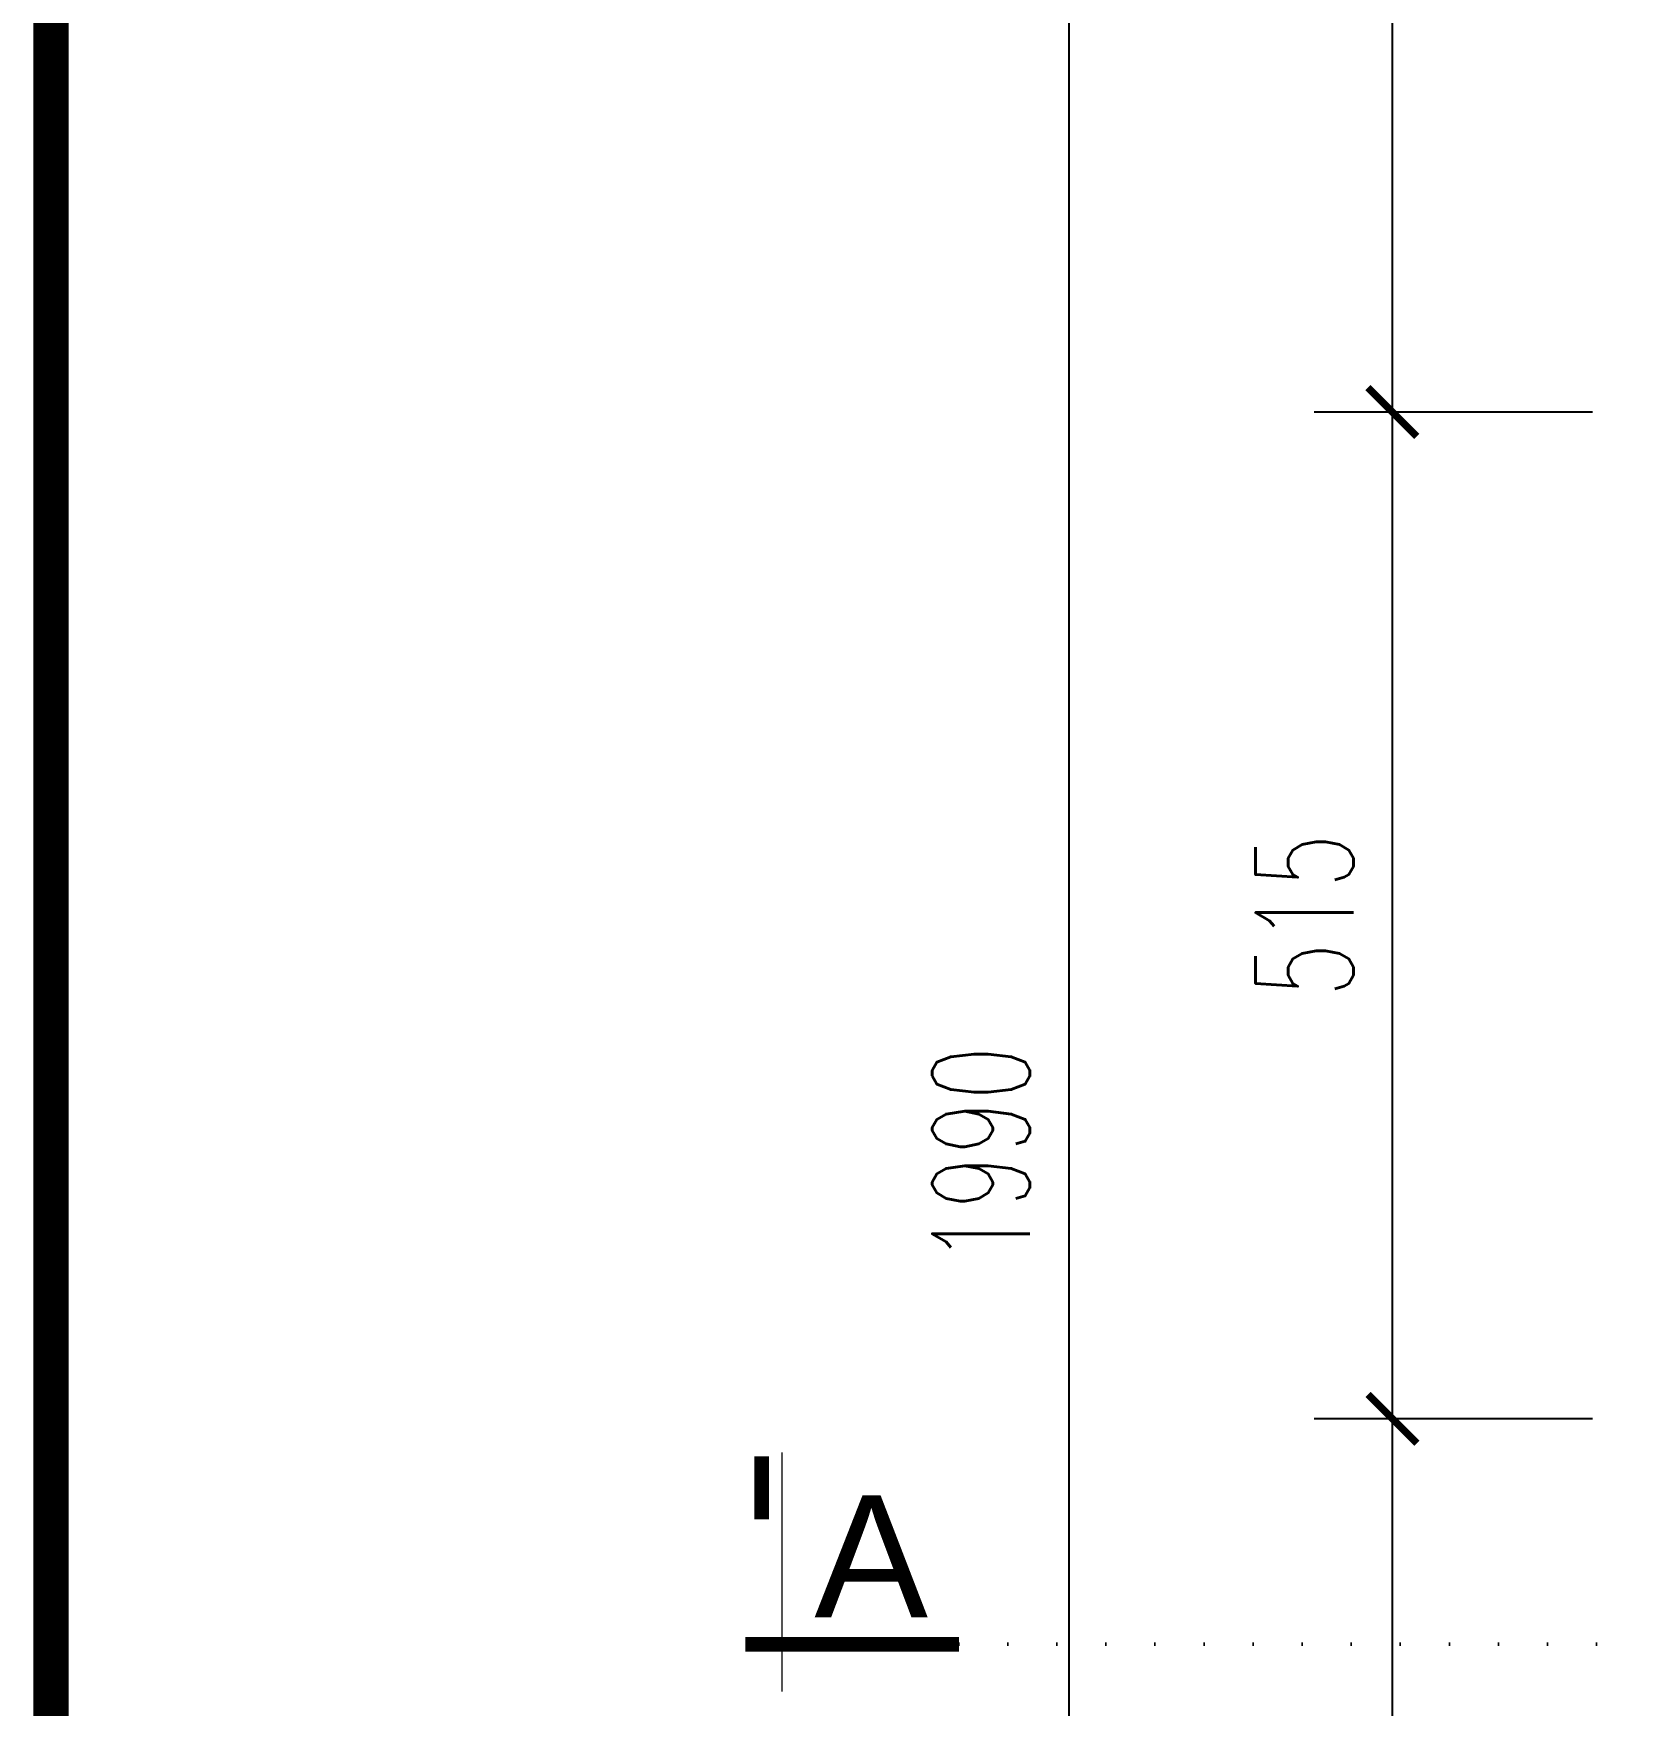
# Model space of a CAD drawing. Header units: millimetres. Extents: x -229618 to 2906, y -178063 to 96806.
# Drawn here: x -115653 to -114841, y -54783 to -53927 of the extents above; entities that cross this region are included whole.
import ezdxf
from ezdxf.enums import TextEntityAlignment as Align

# ---------------------------------------------------------------- set-up
doc = ezdxf.new("R2010")
doc.units = ezdxf.units.MM
doc.header["$LTSCALE"] = 200
doc.header["$MEASUREMENT"] = 0
doc.header["$PDMODE"] = 3
doc.header["$PDSIZE"] = 50
doc.linetypes.add('DOT2', pattern=[0.125, 0, -0.125])
doc.linetypes.add('HIDDEN2', pattern=[0.1875, 0.125, -0.0625])
doc.layers.get('0').update_dxf_attribs({"color": 95, "linetype": 'CONTINUOUS'})
doc.layers.get('DEFPOINTS').update_dxf_attribs({"linetype": 'CONTINUOUS'})
for name, color, linetype in [('CUA', 145, 'CONTINUOUS'), ('DIM', 251, 'CONTINUOUS'), ('KHUNGTEN', 7, 'CONTINUOUS'), ('TEXT', 33, 'CONTINUOUS')]:
    doc.layers.add(name, color=color, linetype=linetype)
doc.layers.add('KH cat', color=2, linetype='HIDDEN2', lineweight=50)
doc.layers.add('thay', color=7, linetype='CONTINUOUS', lineweight=18)
doc.styles.add('Aria H iso', font='Vharial_0.ttf')
doc.styles.add('Scale', font='vnsimli.shx', dxfattribs={"width": 0.65, "bigfont": 'bigfont.shx'})
doc.dimstyles.new('Scale', dxfattribs={"dimscale": 75, "dimtxt": 2, "dimasz": 1, "dimexe": 1.6, "dimexo": 0, "dimgap": 0.8, "dimtad": 1, "dimdec": 0, "dimzin": 0, "dimdsep": 46, "dimtxsty": 'Scale', "dimblk": 'ARCHTICK', "dimcen": 0.1, "dimdle": 1, "dimclrd": 256, "dimclre": 256, "dimclrt": 3, "dimadec": 0, "dimazin": 0, "dimtfac": 1, "dimtdec": 0, "dimtix": 1, "dimtmove": 2, "dimatfit": 3, "dimldrblk": 'ARCHTICK', "dimfxl": 0, "dimtolj": 1, "dimtzin": 0, "dimarcsym": 0})

# ---------------------------------------------------------------- blocks, each defined once
blk = doc.blocks.new('KhungA3')
at = {"layer": 'KHUNGTEN', "color": 4, "const_width": 0.724}
blk.add_lwpolyline([(7.542, 8.987), (411.131, 8.987), (411.131, 295.639), (7.542, 295.639)], close=True, dxfattribs=at)
blk = doc.blocks.new('_ArchTick')
at = {"color": 0, "linetype": 'ByBlock', "const_width": 0.15}
blk.add_lwpolyline([(-0.5, -0.5), (0.5, 0.5)], dxfattribs=at)
blk = doc.blocks.new('*D1074')
at = {"layer": 'DEFPOINTS', "color": 0, "linetype": 'Continuous'}
for p in [(-114957.3, -54636.05), (-114854.95, -54636.05), (-114854.95, -55386.05)]:
    blk.add_point(p, dxfattribs=at)
at = {"layer": 'DIM', "linetype": 'Continuous', "lineweight": -2}
for p, q in [((-114957.3, -55411.05), (-114957.3, -54611.05)), ((-114854.95, -54636.05), (-114997.3, -54636.05)), ((-114854.95, -55386.05), (-114997.3, -55386.05))]:
    blk.add_line(p, q, dxfattribs=at)
at = {"layer": 'DIM', "linetype": 'Continuous', "lineweight": -2, "xscale": 25, "yscale": 25, "zscale": 25}
for p, rotation in [((-114957.3, -54636.05), 90), ((-114957.3, -55386.05), 270)]:
    blk.add_blockref('_ArchTick', p, dxfattribs=dict(at, rotation=rotation))
at = {"layer": 'DIM', "color": 3, "linetype": 'Continuous', "insert": (-115002.3, -55011.05), "char_height": 50, "attachment_point": 5, "rotation": 90, "style": 'Scale'}
blk.add_mtext('\\A1;750', dxfattribs=at)
blk = doc.blocks.new('*D1075')
at = {"layer": 'DEFPOINTS', "color": 0, "linetype": 'Continuous'}
for p in [(-114957.3, -54121.05), (-114854.95, -54121.05), (-114854.95, -54636.05)]:
    blk.add_point(p, dxfattribs=at)
at = {"layer": 'DIM', "linetype": 'Continuous', "lineweight": -2}
for p, q in [((-114957.3, -54661.05), (-114957.3, -54096.05)), ((-114854.95, -54121.05), (-114997.3, -54121.05)), ((-114854.95, -54636.05), (-114997.3, -54636.05))]:
    blk.add_line(p, q, dxfattribs=at)
at = {"layer": 'DIM', "linetype": 'Continuous', "lineweight": -2, "xscale": 25, "yscale": 25, "zscale": 25}
for p, rotation in [((-114957.3, -54121.05), 90), ((-114957.3, -54636.05), 270)]:
    blk.add_blockref('_ArchTick', p, dxfattribs=dict(at, rotation=rotation))
at = {"layer": 'DIM', "color": 3, "linetype": 'Continuous', "insert": (-115002.3, -54378.55), "char_height": 50, "attachment_point": 5, "rotation": 90, "style": 'Scale'}
blk.add_mtext('\\A1;515', dxfattribs=at)
blk = doc.blocks.new('*D1077')
at = {"layer": 'DEFPOINTS', "color": 0, "linetype": 'Continuous'}
for p in [(-115122.76, -53506.05), (-114854.95, -53506.05), (-114854.95, -55496.05)]:
    blk.add_point(p, dxfattribs=at)
at = {"layer": 'DIM', "linetype": 'Continuous', "lineweight": -2}
for p, q in [((-115122.76, -55521.05), (-115122.76, -53481.05)), ((-114854.95, -53506.05), (-115162.76, -53506.05)), ((-114854.95, -55496.05), (-115162.76, -55496.05))]:
    blk.add_line(p, q, dxfattribs=at)
at = {"layer": 'DIM', "linetype": 'Continuous', "lineweight": -2, "xscale": 25, "yscale": 25, "zscale": 25}
for p, rotation in [((-115122.76, -53506.05), 90), ((-115122.76, -55496.05), 270)]:
    blk.add_blockref('_ArchTick', p, dxfattribs=dict(at, rotation=rotation))
at = {"layer": 'DIM', "color": 3, "linetype": 'Continuous', "insert": (-115167.76, -54501.05), "char_height": 50, "attachment_point": 5, "rotation": 90, "style": 'Scale'}
blk.add_mtext('\\A1;1990', dxfattribs=at)
blk = doc.blocks.new('*D1208')
at = {"layer": 'DEFPOINTS', "color": 0}
for p in [(-114957.3, -53506.05), (-114854.95, -53506.05), (-114854.95, -54121.05)]:
    blk.add_point(p, dxfattribs=at)
at = {"layer": 'DIM', "lineweight": -2}
for p, q in [((-114957.3, -54146.05), (-114957.3, -53481.05)), ((-114854.95, -53506.05), (-114997.3, -53506.05)), ((-114854.95, -54121.05), (-114997.3, -54121.05))]:
    blk.add_line(p, q, dxfattribs=at)
at = {"layer": 'DIM', "lineweight": -2, "xscale": 25, "yscale": 25, "zscale": 25}
for p, rotation in [((-114957.3, -53506.05), 90), ((-114957.3, -54121.05), 270)]:
    blk.add_blockref('_ArchTick', p, dxfattribs=dict(at, rotation=rotation))
at = {"layer": 'DIM', "color": 3, "insert": (-115002.3, -53813.55), "char_height": 50, "attachment_point": 5, "rotation": 90, "style": 'Scale'}
blk.add_mtext('\\A1;615', dxfattribs=at)
blk = doc.blocks.new('cactn')
at = {"layer": 'thay', "ltscale": 600}
blk.add_line((-9225, 9972), (-9225, -2458), dxfattribs=at)
at = {"layer": 'thay', "ltscale": 600, "const_width": 762}
for points in [[(-10263, 9771), (-10263, 6486)], [(0, 0), (-11114, 0)]]:
    blk.add_lwpolyline(points, dxfattribs=at)
at = {"layer": 'TEXT', "style": 'Aria H iso'}
blk.add_attdef('A', text='', height=6350, dxfattribs=at).set_placement((-4573, 4581), align=Align.MIDDLE_CENTER)

msp = doc.modelspace()

# ---------------------------------------------------------------- linework, layer by layer
at = {"layer": 'KH cat', "linetype": 'DOT2'}
msp.add_lwpolyline([(-115204.3, -54751.42), (-112611.45, -54751.42), (-112611.45, -54538.97), (-111424.38, -54538.97)], dxfattribs=at)

# ---------------------------------------------------------------- block references
at = {"layer": 'CUA'}
ref = msp.add_blockref('cactn', (-115178.97, -54751.42), dxfattribs=dict(at, xscale=0.009842519648373127, yscale=0.009842519590165466, zscale=0.009842519675196733))
ref.add_attrib('A', 'a', dxfattribs={"layer": 'TEXT', "height": 62.5, "style": 'Aria H iso'}).set_placement((-115223.98, -54706.46), align=Align.MIDDLE_CENTER)
at = {"layer": 'thay', "xscale": 25, "yscale": 25, "zscale": 25.00000000000003}
msp.add_blockref('KhungA3', (-115832.05, -56520.86), dxfattribs=at)

# ---------------------------------------------------------------- dimensions: what is measured, and where the dimension line sits
at = {"layer": 'DIM', "linetype": 'Continuous'}
for base, p1, p2, picture, middle in [((-115122.76, -53506.05), (-114854.95, -55496.05), (-114854.95, -53506.05), '*D1077', (-115167.76, -54501.05)), ((-114957.3, -54121.05), (-114854.95, -54636.05), (-114854.95, -54121.05), '*D1075', (-115002.3, -54378.55)), ((-114957.3, -54636.05), (-114854.95, -55386.05), (-114854.95, -54636.05), '*D1074', (-115002.3, -55011.05))]:
    dim = msp.add_linear_dim(base=base, p1=p1, p2=p2, angle=90, dimstyle='Scale', override={"dimscale": 25, "dimfxl": 70}, dxfattribs=at)
    dim.commit()
    dim.dimension.update_dxf_attribs({"geometry": picture, "text_midpoint": middle})
at = {"layer": 'DIM'}
dim = msp.add_linear_dim(base=(-114957.3, -53506.05), p1=(-114854.95, -54121.05), p2=(-114854.95, -53506.05), angle=90, dimstyle='Scale', override={"dimscale": 25}, dxfattribs=at)
dim.commit()
dim.dimension.update_dxf_attribs({"geometry": '*D1208', "text_midpoint": (-115002.3, -53813.55)})

doc.saveas('drawing.dxf')
